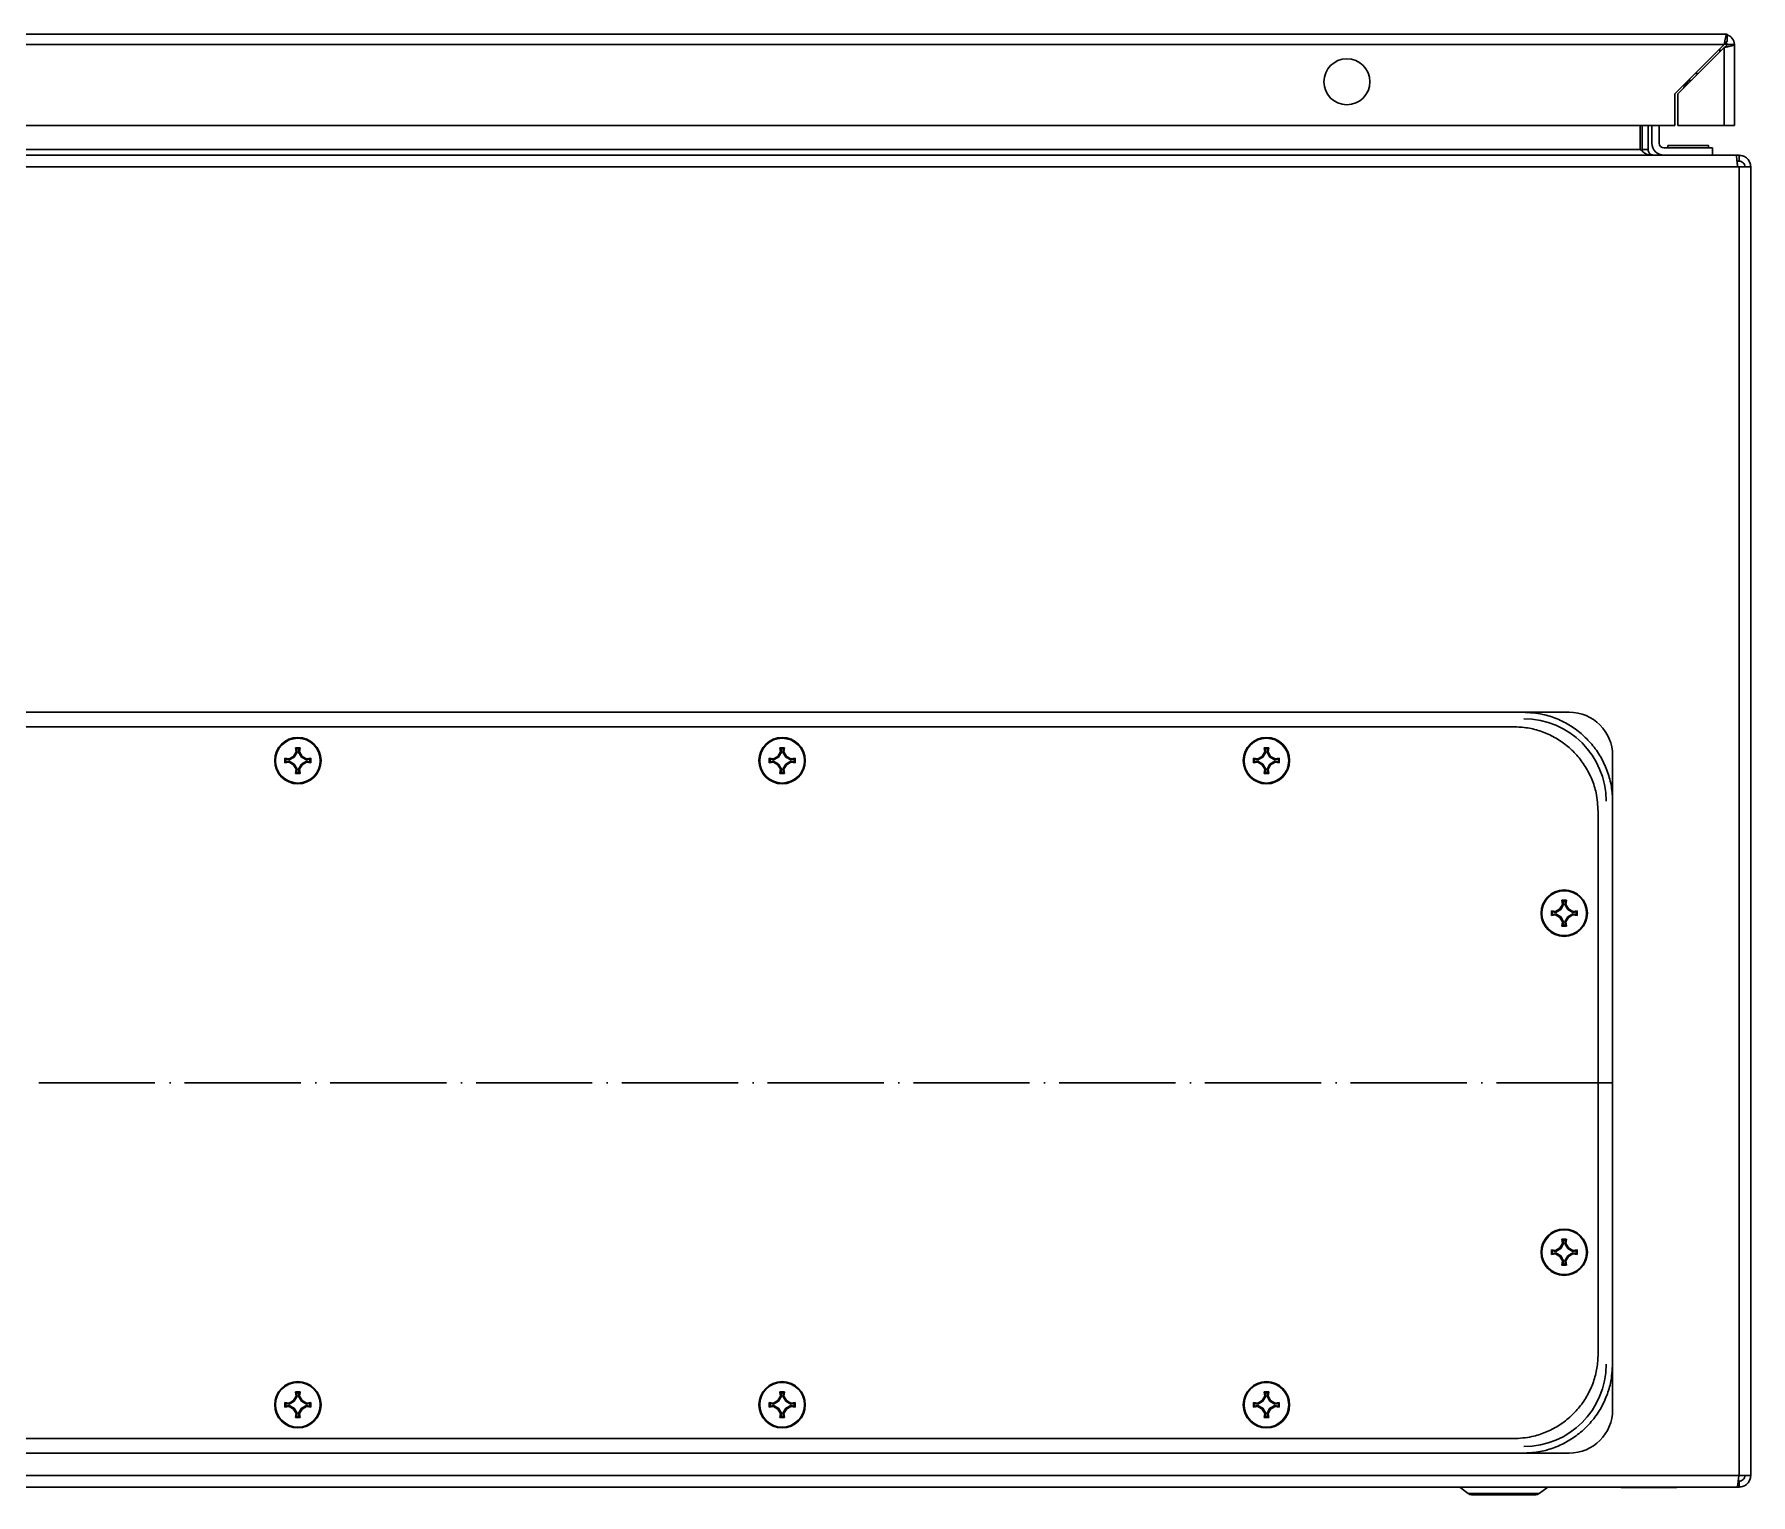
# Model space of a CAD drawing. Header units: millimetres. Extents: x 0 to 53000, y -591 to 24400.
# Drawn here: x 10121 to 10475.4, y 2049 to 2350.5 of the extents above; entities that cross this region are included whole.
import ezdxf

# ---------------------------------------------------------------- set-up
doc = ezdxf.new("R2010")
doc.units = ezdxf.units.MM
doc.linetypes.add('ACAD_ISO04W100', pattern=[30, 24, -3, 0, -3])
doc.layers.add('Осевые центральные', color=5, linetype='ACAD_ISO04W100', lineweight=30)
doc.layers.add('Основная', color=7, linetype='Continuous', lineweight=30)

msp = doc.modelspace()

# ---------------------------------------------------------------- linework, layer by layer
at = {"layer": 'Осевые центральные'}
msp.add_line((10446.91086, 2134.06568), (9903.91088, 2134.06568), dxfattribs=at)
at = {"layer": 'Основная', "linetype": 'Continuous'}
for p, q in [((10469.93817, 2350.53044), (9877.13817, 2350.53044)), ((10470.53818, 2350.53044), (10469.93817, 2350.53044)), ((10470.53818, 2350.53044), (10470.53818, 2350.44289)), ((10470.53818, 2350.44289), (10470.53818, 2349.03043)), ((9877.13817, 2348.43043), (10469.93817, 2348.43043)), ((10459.73817, 2338.23044), (10469.93817, 2348.43043)), ((10469.93817, 2347.83044), (10460.33815, 2338.23044)), ((10469.03816, 2347.53043), (10469.03816, 2346.93044)), ((10469.93817, 2347.83044), (10469.93817, 2331.73043)), ((10470.00349, 2348.53043), (10470.52977, 2348.53043)), ((10470.53818, 2348.43043), (10472.03816, 2348.43043)), ((10472.03816, 2331.73043), (10472.03816, 2348.43043)), ((10461.60764, 2339.4999), (10461.81819, 2339.96568)), ((10461.81819, 2339.96568), (10461.97594, 2339.86821)), ((10463.07341, 2340.96568), (10462.4734, 2340.96568)), ((10463.97341, 2342.46569), (10464.57342, 2342.46569)), ((10459.73817, 2331.73043), (10459.73817, 2338.23044)), ((10460.33815, 2338.23044), (10460.33815, 2331.73043)), ((9887.33817, 2331.73043), (10459.73817, 2331.73043)), ((10452.5866, 2331.73043), (10452.5866, 2326.76568)), ((10453.01086, 2331.73043), (10453.01086, 2326.76568)), ((10454.21088, 2331.73043), (10454.21088, 2326.76568)), ((10455.01087, 2328.06569), (10455.01087, 2331.73043)), ((10456.51088, 2331.73043), (10456.51088, 2328.06569)), ((10460.33815, 2331.73043), (10469.93817, 2331.73043)), ((10469.93817, 2331.73043), (10472.03816, 2331.73043)), ((10472.37448, 2325.56569), (9878.44727, 2325.56569)), ((9898.23515, 2326.76568), (10452.5866, 2326.76568)), ((10453.0958, 2326.34633), (10453.01086, 2326.76568)), ((10453.01086, 2326.76568), (10454.21088, 2326.76568)), ((10457.51087, 2327.06568), (10467.51089, 2327.06568)), ((10458.31088, 2327.56569), (10458.31088, 2327.06568)), ((10458.31088, 2327.56569), (10466.71087, 2327.56569)), ((10466.71087, 2327.06568), (10466.71087, 2327.56569)), ((10467.51089, 2327.06568), (10467.51089, 2325.56569)), ((10473.01087, 2325.56569), (10472.37448, 2325.56569)), ((10473.01087, 2324.36568), (10473.01087, 2325.56569)), ((10472.71088, 2323.16569), (9879.11088, 2323.16569)), ((10473.01087, 2324.36568), (10472.59635, 2324.36568)), ((10472.71088, 2323.16569), (10473.01087, 2323.16569)), ((10473.01087, 2323.16569), (10473.01087, 2052.96568)), ((10475.41088, 2323.16569), (10473.01087, 2323.16569)), ((10475.41088, 2052.96568), (10475.41088, 2323.16569)), ((10428.41086, 2210.56569), (9922.41088, 2210.56569)), ((10428.41086, 2210.56569), (10437.91086, 2210.56569)), ((9924.41089, 2207.56569), (10426.41086, 2207.56569)), ((10172.75216, 2201.05533), (10173.61411, 2200.90599)), ((10172.75216, 2200.07604), (10172.75216, 2201.05533)), ((10172.92108, 2200.84927), (10172.75216, 2201.05533)), ((10173.61411, 2200.90599), (10174.53011, 2201.44645)), ((10174.67768, 2201.29888), (10173.64735, 2200.70402)), ((10174.53011, 2201.44645), (10175.07056, 2202.36245)), ((10174.67768, 2201.29888), (10174.53011, 2201.44645)), ((10175.27254, 2202.32921), (10174.67768, 2201.29888)), ((10174.92123, 2203.2244), (10175.41087, 2203.22574)), ((10175.07056, 2202.36245), (10174.92123, 2203.2244)), ((10175.12729, 2203.05548), (10174.92123, 2203.2244)), ((10175.27254, 2202.32921), (10175.07056, 2202.36245)), ((10175.12729, 2203.05548), (10175.27254, 2202.32921)), ((10175.69446, 2203.05548), (10175.12729, 2203.05548)), ((10175.41087, 2203.22574), (10175.90052, 2203.2244)), ((10175.54921, 2202.32921), (10175.69446, 2203.05548)), ((10175.54921, 2202.32921), (10175.75118, 2202.36245)), ((10176.14407, 2201.29888), (10175.54921, 2202.32921)), ((10175.69446, 2203.05548), (10175.90052, 2203.2244)), ((10175.90052, 2203.2244), (10175.75118, 2202.36245)), ((10175.75118, 2202.36245), (10176.29164, 2201.44645)), ((10176.29164, 2201.44645), (10176.14407, 2201.29888)), ((10177.17439, 2200.70402), (10176.14407, 2201.29888)), ((10176.29164, 2201.44645), (10177.20763, 2200.90599)), ((10177.20763, 2200.90599), (10178.06959, 2201.05533)), ((10178.06959, 2201.05533), (10177.90066, 2200.84927)), ((10178.06959, 2201.05533), (10178.06959, 2200.07604)), ((10272.75216, 2201.05533), (10273.61411, 2200.90599)), ((10272.75216, 2200.07604), (10272.75216, 2201.05533)), ((10272.92108, 2200.84927), (10272.75216, 2201.05533)), ((10273.61411, 2200.90599), (10274.5301, 2201.44645)), ((10274.67768, 2201.29888), (10273.64735, 2200.70402)), ((10274.5301, 2201.44645), (10275.07056, 2202.36245)), ((10274.67768, 2201.29888), (10274.5301, 2201.44645)), ((10275.27254, 2202.32921), (10274.67768, 2201.29888)), ((10274.92123, 2203.2244), (10275.41087, 2203.22574)), ((10275.07056, 2202.36245), (10274.92123, 2203.2244)), ((10275.12728, 2203.05548), (10274.92123, 2203.2244)), ((10275.27254, 2202.32921), (10275.07056, 2202.36245)), ((10275.12728, 2203.05548), (10275.27254, 2202.32921)), ((10275.69446, 2203.05548), (10275.12728, 2203.05548)), ((10275.41087, 2203.22574), (10275.90052, 2203.2244)), ((10275.54921, 2202.32921), (10275.69446, 2203.05548)), ((10275.54921, 2202.32921), (10275.75118, 2202.36245)), ((10276.14406, 2201.29888), (10275.54921, 2202.32921)), ((10275.69446, 2203.05548), (10275.90052, 2203.2244)), ((10275.90052, 2203.2244), (10275.75118, 2202.36245)), ((10275.75118, 2202.36245), (10276.29164, 2201.44645)), ((10276.29164, 2201.44645), (10276.14406, 2201.29888)), ((10277.1744, 2200.70402), (10276.14406, 2201.29888)), ((10276.29164, 2201.44645), (10277.20763, 2200.90599)), ((10277.20763, 2200.90599), (10278.06959, 2201.05533)), ((10278.06959, 2201.05533), (10277.90066, 2200.84927)), ((10278.06959, 2201.05533), (10278.06959, 2200.07604)), ((10372.75215, 2201.05533), (10373.61411, 2200.90599)), ((10372.75215, 2200.07604), (10372.75215, 2201.05533)), ((10372.92109, 2200.84927), (10372.75215, 2201.05533)), ((10373.61411, 2200.90599), (10374.53011, 2201.44645)), ((10374.67768, 2201.29888), (10373.64735, 2200.70402)), ((10374.53011, 2201.44645), (10375.07056, 2202.36245)), ((10374.67768, 2201.29888), (10374.53011, 2201.44645)), ((10375.27253, 2202.32921), (10374.67768, 2201.29888)), ((10374.92122, 2203.2244), (10375.41088, 2203.22574)), ((10375.07056, 2202.36245), (10374.92122, 2203.2244)), ((10375.12729, 2203.05548), (10374.92122, 2203.2244)), ((10375.27253, 2202.32921), (10375.07056, 2202.36245)), ((10375.12729, 2203.05548), (10375.27253, 2202.32921)), ((10375.69446, 2203.05548), (10375.12729, 2203.05548)), ((10375.41088, 2203.22574), (10375.90051, 2203.2244)), ((10375.5492, 2202.32921), (10375.69446, 2203.05548)), ((10375.5492, 2202.32921), (10375.75119, 2202.36245)), ((10376.14407, 2201.29888), (10375.5492, 2202.32921)), ((10375.69446, 2203.05548), (10375.90051, 2203.2244)), ((10375.90051, 2203.2244), (10375.75119, 2202.36245)), ((10375.75119, 2202.36245), (10376.29164, 2201.44645)), ((10376.29164, 2201.44645), (10376.14407, 2201.29888)), ((10377.1744, 2200.70402), (10376.14407, 2201.29888)), ((10376.29164, 2201.44645), (10377.20763, 2200.90599)), ((10377.20763, 2200.90599), (10378.06959, 2201.05533)), ((10378.06959, 2201.05533), (10377.90067, 2200.84927)), ((10378.06959, 2201.05533), (10378.06959, 2200.07604)), ((10446.91086, 2192.06569), (10446.91086, 2201.56569)), ((10172.75216, 2200.07604), (10172.92108, 2200.2821)), ((10173.61411, 2200.22538), (10172.75216, 2200.07604)), ((10173.64735, 2200.70402), (10172.92108, 2200.84927)), ((10172.92108, 2200.84927), (10172.92108, 2200.2821)), ((10172.92108, 2200.2821), (10173.64735, 2200.42735)), ((10173.64735, 2200.70402), (10173.61411, 2200.90599)), ((10173.61411, 2200.22538), (10173.64735, 2200.42735)), ((10174.53011, 2199.68492), (10173.61411, 2200.22538)), ((10173.64735, 2200.42735), (10174.67768, 2199.83249)), ((10174.53011, 2199.68492), (10174.67768, 2199.83249)), ((10175.07056, 2198.76893), (10174.53011, 2199.68492)), ((10174.67768, 2199.83249), (10175.27254, 2198.80216)), ((10174.92123, 2197.90697), (10175.07056, 2198.76893)), ((10175.12729, 2198.07589), (10174.92123, 2197.90697)), ((10175.41087, 2197.90563), (10174.92123, 2197.90697)), ((10175.27254, 2198.80216), (10175.07056, 2198.76893)), ((10175.27254, 2198.80216), (10175.12729, 2198.07589)), ((10175.12729, 2198.07589), (10175.69446, 2198.07589)), ((10175.90052, 2197.90697), (10175.41087, 2197.90563)), ((10175.54921, 2198.80216), (10176.14407, 2199.83249)), ((10175.54921, 2198.80216), (10175.75118, 2198.76893)), ((10175.69446, 2198.07589), (10175.54921, 2198.80216)), ((10175.90052, 2197.90697), (10175.69446, 2198.07589)), ((10176.29164, 2199.68492), (10175.75118, 2198.76893)), ((10175.75118, 2198.76893), (10175.90052, 2197.90697)), ((10176.14407, 2199.83249), (10177.17439, 2200.42735)), ((10176.14407, 2199.83249), (10176.29164, 2199.68492)), ((10177.20763, 2200.22538), (10176.29164, 2199.68492)), ((10177.20763, 2200.90599), (10177.17439, 2200.70402)), ((10177.90066, 2200.84927), (10177.17439, 2200.70402)), ((10177.17439, 2200.42735), (10177.20763, 2200.22538)), ((10177.17439, 2200.42735), (10177.90066, 2200.2821)), ((10178.06959, 2200.07604), (10177.20763, 2200.22538)), ((10177.90066, 2200.2821), (10177.90066, 2200.84927)), ((10177.90066, 2200.2821), (10178.06959, 2200.07604)), ((10272.75216, 2200.07604), (10272.92108, 2200.2821)), ((10273.61411, 2200.22538), (10272.75216, 2200.07604)), ((10273.64735, 2200.70402), (10272.92108, 2200.84927)), ((10272.92108, 2200.84927), (10272.92108, 2200.2821)), ((10272.92108, 2200.2821), (10273.64735, 2200.42735)), ((10273.64735, 2200.70402), (10273.61411, 2200.90599)), ((10273.61411, 2200.22538), (10273.64735, 2200.42735)), ((10274.5301, 2199.68492), (10273.61411, 2200.22538)), ((10273.64735, 2200.42735), (10274.67768, 2199.83249)), ((10274.5301, 2199.68492), (10274.67768, 2199.83249)), ((10275.07056, 2198.76893), (10274.5301, 2199.68492)), ((10274.67768, 2199.83249), (10275.27254, 2198.80216)), ((10274.92123, 2197.90697), (10275.07056, 2198.76893)), ((10275.12728, 2198.07589), (10274.92123, 2197.90697)), ((10275.41087, 2197.90563), (10274.92123, 2197.90697)), ((10275.27254, 2198.80216), (10275.07056, 2198.76893)), ((10275.27254, 2198.80216), (10275.12728, 2198.07589)), ((10275.12728, 2198.07589), (10275.69446, 2198.07589)), ((10275.90052, 2197.90697), (10275.41087, 2197.90563)), ((10275.54921, 2198.80216), (10276.14406, 2199.83249)), ((10275.54921, 2198.80216), (10275.75118, 2198.76893)), ((10275.69446, 2198.07589), (10275.54921, 2198.80216)), ((10275.90052, 2197.90697), (10275.69446, 2198.07589)), ((10276.29164, 2199.68492), (10275.75118, 2198.76893)), ((10275.75118, 2198.76893), (10275.90052, 2197.90697)), ((10276.14406, 2199.83249), (10277.1744, 2200.42735)), ((10276.14406, 2199.83249), (10276.29164, 2199.68492)), ((10277.20763, 2200.22538), (10276.29164, 2199.68492)), ((10277.20763, 2200.90599), (10277.1744, 2200.70402)), ((10277.90066, 2200.84927), (10277.1744, 2200.70402)), ((10277.1744, 2200.42735), (10277.20763, 2200.22538)), ((10277.1744, 2200.42735), (10277.90066, 2200.2821)), ((10278.06959, 2200.07604), (10277.20763, 2200.22538)), ((10277.90066, 2200.2821), (10277.90066, 2200.84927)), ((10277.90066, 2200.2821), (10278.06959, 2200.07604)), ((10372.75215, 2200.07604), (10372.92109, 2200.2821)), ((10373.61411, 2200.22538), (10372.75215, 2200.07604)), ((10373.64735, 2200.70402), (10372.92109, 2200.84927)), ((10372.92109, 2200.84927), (10372.92109, 2200.2821)), ((10372.92109, 2200.2821), (10373.64735, 2200.42735)), ((10373.64735, 2200.70402), (10373.61411, 2200.90599)), ((10373.61411, 2200.22538), (10373.64735, 2200.42735)), ((10374.53011, 2199.68492), (10373.61411, 2200.22538)), ((10373.64735, 2200.42735), (10374.67768, 2199.83249)), ((10374.53011, 2199.68492), (10374.67768, 2199.83249)), ((10375.07056, 2198.76893), (10374.53011, 2199.68492)), ((10374.67768, 2199.83249), (10375.27253, 2198.80216)), ((10374.92122, 2197.90697), (10375.07056, 2198.76893)), ((10375.12729, 2198.07589), (10374.92122, 2197.90697)), ((10375.41088, 2197.90563), (10374.92122, 2197.90697)), ((10375.27253, 2198.80216), (10375.07056, 2198.76893)), ((10375.27253, 2198.80216), (10375.12729, 2198.07589)), ((10375.12729, 2198.07589), (10375.69446, 2198.07589)), ((10375.90051, 2197.90697), (10375.41088, 2197.90563)), ((10375.5492, 2198.80216), (10376.14407, 2199.83249)), ((10375.5492, 2198.80216), (10375.75119, 2198.76893)), ((10375.69446, 2198.07589), (10375.5492, 2198.80216)), ((10375.90051, 2197.90697), (10375.69446, 2198.07589)), ((10376.29164, 2199.68492), (10375.75119, 2198.76893)), ((10375.75119, 2198.76893), (10375.90051, 2197.90697)), ((10376.14407, 2199.83249), (10377.1744, 2200.42735)), ((10376.14407, 2199.83249), (10376.29164, 2199.68492)), ((10377.20763, 2200.22538), (10376.29164, 2199.68492)), ((10377.20763, 2200.90599), (10377.1744, 2200.70402)), ((10377.90067, 2200.84927), (10377.1744, 2200.70402)), ((10377.1744, 2200.42735), (10377.20763, 2200.22538)), ((10377.1744, 2200.42735), (10377.90067, 2200.2821)), ((10378.06959, 2200.07604), (10377.20763, 2200.22538)), ((10377.90067, 2200.2821), (10377.90067, 2200.84927)), ((10377.90067, 2200.2821), (10378.06959, 2200.07604)), ((10446.91086, 2076.06568), (10446.91086, 2192.06569)), ((10443.91087, 2190.06569), (10443.91087, 2078.06569)), ((10434.25215, 2169.55533), (10435.11412, 2169.40599)), ((10434.25215, 2168.57604), (10434.25215, 2169.55533)), ((10434.42107, 2169.34927), (10434.25215, 2169.55533)), ((10435.14735, 2169.20402), (10434.42107, 2169.34927)), ((10434.42107, 2169.34927), (10434.42107, 2168.7821)), ((10435.11412, 2169.40599), (10436.0301, 2169.94645)), ((10435.14735, 2169.20402), (10435.11412, 2169.40599)), ((10436.17768, 2169.79888), (10435.14735, 2169.20402)), ((10436.0301, 2169.94645), (10436.57056, 2170.86245)), ((10436.17768, 2169.79888), (10436.0301, 2169.94645)), ((10436.77253, 2170.82921), (10436.17768, 2169.79888)), ((10436.42122, 2171.7244), (10436.91087, 2171.72574)), ((10436.57056, 2170.86245), (10436.42122, 2171.7244)), ((10436.42122, 2171.7244), (10436.62728, 2171.55548)), ((10436.77253, 2170.82921), (10436.57056, 2170.86245)), ((10436.62728, 2171.55548), (10436.77253, 2170.82921)), ((10437.19447, 2171.55548), (10436.62728, 2171.55548)), ((10436.91087, 2171.72574), (10437.40053, 2171.7244)), ((10437.04922, 2170.82921), (10437.19447, 2171.55548)), ((10437.04922, 2170.82921), (10437.25119, 2170.86245)), ((10437.64407, 2169.79888), (10437.04922, 2170.82921)), ((10437.19447, 2171.55548), (10437.40053, 2171.7244)), ((10437.40053, 2171.7244), (10437.25119, 2170.86245)), ((10437.25119, 2170.86245), (10437.79165, 2169.94645)), ((10437.79165, 2169.94645), (10437.64407, 2169.79888)), ((10438.6744, 2169.20402), (10437.64407, 2169.79888)), ((10437.79165, 2169.94645), (10438.70763, 2169.40599)), ((10438.70763, 2169.40599), (10438.6744, 2169.20402)), ((10439.40068, 2169.34927), (10438.6744, 2169.20402)), ((10438.70763, 2169.40599), (10439.5696, 2169.55533)), ((10439.5696, 2169.55533), (10439.40068, 2169.34927)), ((10439.40068, 2168.7821), (10439.40068, 2169.34927)), ((10439.5696, 2169.55533), (10439.5696, 2168.57604)), ((10434.25215, 2168.57604), (10434.42107, 2168.7821)), ((10435.11412, 2168.72538), (10434.25215, 2168.57604)), ((10434.42107, 2168.7821), (10435.14735, 2168.92735)), ((10435.11412, 2168.72538), (10435.14735, 2168.92735)), ((10436.0301, 2168.18492), (10435.11412, 2168.72538)), ((10435.14735, 2168.92735), (10436.17768, 2168.33249)), ((10436.0301, 2168.18492), (10436.17768, 2168.33249)), ((10436.57056, 2167.26893), (10436.0301, 2168.18492)), ((10436.17768, 2168.33249), (10436.77253, 2167.30216)), ((10436.42122, 2166.40697), (10436.57056, 2167.26893)), ((10436.62728, 2166.57589), (10436.42122, 2166.40697)), ((10436.91087, 2166.40563), (10436.42122, 2166.40697)), ((10436.77253, 2167.30216), (10436.57056, 2167.26893)), ((10436.77253, 2167.30216), (10436.62728, 2166.57589)), ((10436.62728, 2166.57589), (10437.19447, 2166.57589)), ((10437.40053, 2166.40697), (10436.91087, 2166.40563)), ((10437.04922, 2167.30216), (10437.64407, 2168.33249)), ((10437.04922, 2167.30216), (10437.25119, 2167.26893)), ((10437.19447, 2166.57589), (10437.04922, 2167.30216)), ((10437.19447, 2166.57589), (10437.40053, 2166.40697)), ((10437.79165, 2168.18492), (10437.25119, 2167.26893)), ((10437.25119, 2167.26893), (10437.40053, 2166.40697)), ((10437.64407, 2168.33249), (10438.6744, 2168.92735)), ((10437.64407, 2168.33249), (10437.79165, 2168.18492)), ((10438.70763, 2168.72538), (10437.79165, 2168.18492)), ((10438.6744, 2168.92735), (10438.70763, 2168.72538)), ((10438.6744, 2168.92735), (10439.40068, 2168.7821)), ((10439.5696, 2168.57604), (10438.70763, 2168.72538)), ((10439.40068, 2168.7821), (10439.5696, 2168.57604)), ((10436.42122, 2101.7244), (10436.91087, 2101.72574)), ((10436.57056, 2100.86244), (10436.42122, 2101.7244)), ((10436.62728, 2101.55547), (10436.42122, 2101.7244)), ((10436.91087, 2101.72574), (10437.40053, 2101.7244)), ((10437.19447, 2101.55547), (10437.40053, 2101.7244)), ((10437.40053, 2101.7244), (10437.25119, 2100.86244)), ((10434.25215, 2099.55533), (10435.11412, 2099.406)), ((10434.25215, 2098.57604), (10434.25215, 2099.55533)), ((10434.42107, 2099.34928), (10434.25215, 2099.55533)), ((10434.25215, 2098.57604), (10434.42107, 2098.7821)), ((10435.11412, 2098.72538), (10434.25215, 2098.57604)), ((10435.14735, 2099.20402), (10434.42107, 2099.34928)), ((10434.42107, 2099.34928), (10434.42107, 2098.7821)), ((10434.42107, 2098.7821), (10435.14735, 2098.92735)), ((10435.11412, 2099.406), (10436.0301, 2099.94645)), ((10435.14735, 2099.20402), (10435.11412, 2099.406)), ((10435.11412, 2098.72538), (10435.14735, 2098.92735)), ((10436.0301, 2098.18492), (10435.11412, 2098.72538)), ((10436.17768, 2099.79888), (10435.14735, 2099.20402)), ((10435.14735, 2098.92735), (10436.17768, 2098.33249)), ((10436.0301, 2099.94645), (10436.57056, 2100.86244)), ((10436.17768, 2099.79888), (10436.0301, 2099.94645)), ((10436.0301, 2098.18492), (10436.17768, 2098.33249)), ((10436.57056, 2097.26892), (10436.0301, 2098.18492)), ((10436.77253, 2100.82921), (10436.17768, 2099.79888)), ((10436.17768, 2098.33249), (10436.77253, 2097.30216)), ((10436.77253, 2100.82921), (10436.57056, 2100.86244)), ((10436.62728, 2101.55547), (10436.77253, 2100.82921)), ((10437.19447, 2101.55547), (10436.62728, 2101.55547)), ((10437.04922, 2100.82921), (10437.19447, 2101.55547)), ((10437.04922, 2100.82921), (10437.25119, 2100.86244)), ((10437.64407, 2099.79888), (10437.04922, 2100.82921)), ((10437.04922, 2097.30216), (10437.64407, 2098.33249)), ((10437.25119, 2100.86244), (10437.79165, 2099.94645)), ((10437.79165, 2098.18492), (10437.25119, 2097.26892)), ((10437.79165, 2099.94645), (10437.64407, 2099.79888)), ((10438.6744, 2099.20402), (10437.64407, 2099.79888)), ((10437.64407, 2098.33249), (10438.6744, 2098.92735)), ((10437.64407, 2098.33249), (10437.79165, 2098.18492)), ((10437.79165, 2099.94645), (10438.70763, 2099.406)), ((10438.70763, 2098.72538), (10437.79165, 2098.18492)), ((10438.70763, 2099.406), (10438.6744, 2099.20402)), ((10439.40068, 2099.34928), (10438.6744, 2099.20402)), ((10438.6744, 2098.92735), (10438.70763, 2098.72538)), ((10438.6744, 2098.92735), (10439.40068, 2098.7821)), ((10438.70763, 2099.406), (10439.5696, 2099.55533)), ((10439.5696, 2098.57604), (10438.70763, 2098.72538)), ((10439.5696, 2099.55533), (10439.40068, 2099.34928)), ((10439.40068, 2098.7821), (10439.40068, 2099.34928)), ((10439.40068, 2098.7821), (10439.5696, 2098.57604)), ((10439.5696, 2099.55533), (10439.5696, 2098.57604)), ((10436.42122, 2096.40697), (10436.57056, 2097.26892)), ((10436.62728, 2096.57589), (10436.42122, 2096.40697)), ((10436.91087, 2096.40563), (10436.42122, 2096.40697)), ((10436.77253, 2097.30216), (10436.57056, 2097.26892)), ((10436.77253, 2097.30216), (10436.62728, 2096.57589)), ((10436.62728, 2096.57589), (10437.19447, 2096.57589)), ((10437.40053, 2096.40697), (10436.91087, 2096.40563)), ((10437.04922, 2097.30216), (10437.25119, 2097.26892)), ((10437.19447, 2096.57589), (10437.04922, 2097.30216)), ((10437.40053, 2096.40697), (10437.19447, 2096.57589)), ((10437.25119, 2097.26892), (10437.40053, 2096.40697)), ((10446.91086, 2076.06568), (10446.91086, 2066.56569)), ((10174.92123, 2070.2244), (10175.41087, 2070.22575)), ((10175.07056, 2069.36245), (10174.92123, 2070.2244)), ((10175.12729, 2070.05548), (10174.92123, 2070.2244)), ((10175.12729, 2070.05548), (10175.27254, 2069.32921)), ((10175.69446, 2070.05548), (10175.12729, 2070.05548)), ((10175.41087, 2070.22575), (10175.90052, 2070.2244)), ((10175.54921, 2069.32921), (10175.69446, 2070.05548)), ((10175.69446, 2070.05548), (10175.90052, 2070.2244)), ((10175.90052, 2070.2244), (10175.75118, 2069.36245)), ((10274.92123, 2070.2244), (10275.41087, 2070.22575)), ((10275.07056, 2069.36245), (10274.92123, 2070.2244)), ((10275.12728, 2070.05548), (10274.92123, 2070.2244)), ((10275.12728, 2070.05548), (10275.27254, 2069.32921)), ((10275.69446, 2070.05548), (10275.12728, 2070.05548)), ((10275.41087, 2070.22575), (10275.90052, 2070.2244)), ((10275.54921, 2069.32921), (10275.69446, 2070.05548)), ((10275.69446, 2070.05548), (10275.90052, 2070.2244)), ((10275.90052, 2070.2244), (10275.75118, 2069.36245)), ((10374.92122, 2070.2244), (10375.41088, 2070.22575)), ((10375.07056, 2069.36245), (10374.92122, 2070.2244)), ((10375.12729, 2070.05548), (10374.92122, 2070.2244)), ((10375.12729, 2070.05548), (10375.27253, 2069.32921)), ((10375.69446, 2070.05548), (10375.12729, 2070.05548)), ((10375.41088, 2070.22575), (10375.90051, 2070.2244)), ((10375.5492, 2069.32921), (10375.69446, 2070.05548)), ((10375.69446, 2070.05548), (10375.90051, 2070.2244)), ((10375.90051, 2070.2244), (10375.75119, 2069.36245)), ((10172.75216, 2068.05533), (10173.61411, 2067.90599)), ((10172.75216, 2067.07604), (10172.75216, 2068.05533)), ((10172.92108, 2067.84927), (10172.75216, 2068.05533)), ((10172.75216, 2067.07604), (10172.92108, 2067.2821)), ((10173.61411, 2067.22537), (10172.75216, 2067.07604)), ((10173.64735, 2067.70402), (10172.92108, 2067.84927)), ((10172.92108, 2067.84927), (10172.92108, 2067.2821)), ((10172.92108, 2067.2821), (10173.64735, 2067.42735)), ((10173.61411, 2067.90599), (10174.53011, 2068.44645)), ((10173.64735, 2067.70402), (10173.61411, 2067.90599)), ((10173.61411, 2067.22537), (10173.64735, 2067.42735)), ((10174.53011, 2066.68492), (10173.61411, 2067.22537)), ((10174.67768, 2068.29888), (10173.64735, 2067.70402)), ((10173.64735, 2067.42735), (10174.67768, 2066.83249)), ((10174.53011, 2068.44645), (10175.07056, 2069.36245)), ((10174.67768, 2068.29888), (10174.53011, 2068.44645)), ((10174.53011, 2066.68492), (10174.67768, 2066.83249)), ((10175.07056, 2065.76893), (10174.53011, 2066.68492)), ((10175.27254, 2069.32921), (10174.67768, 2068.29888)), ((10174.67768, 2066.83249), (10175.27254, 2065.80216)), ((10175.27254, 2069.32921), (10175.07056, 2069.36245)), ((10175.54921, 2069.32921), (10175.75118, 2069.36245)), ((10176.14407, 2068.29888), (10175.54921, 2069.32921)), ((10175.54921, 2065.80216), (10176.14407, 2066.83249)), ((10175.75118, 2069.36245), (10176.29164, 2068.44645)), ((10176.29164, 2066.68492), (10175.75118, 2065.76893)), ((10176.29164, 2068.44645), (10176.14407, 2068.29888)), ((10177.17439, 2067.70402), (10176.14407, 2068.29888)), ((10176.14407, 2066.83249), (10177.17439, 2067.42735)), ((10176.14407, 2066.83249), (10176.29164, 2066.68492)), ((10176.29164, 2068.44645), (10177.20763, 2067.90599)), ((10177.20763, 2067.22537), (10176.29164, 2066.68492)), ((10177.20763, 2067.90599), (10177.17439, 2067.70402)), ((10177.90066, 2067.84927), (10177.17439, 2067.70402)), ((10177.17439, 2067.42735), (10177.20763, 2067.22537)), ((10177.17439, 2067.42735), (10177.90066, 2067.2821)), ((10177.20763, 2067.90599), (10178.06959, 2068.05533)), ((10178.06959, 2067.07604), (10177.20763, 2067.22537)), ((10178.06959, 2068.05533), (10177.90066, 2067.84927)), ((10177.90066, 2067.2821), (10177.90066, 2067.84927)), ((10177.90066, 2067.2821), (10178.06959, 2067.07604)), ((10178.06959, 2068.05533), (10178.06959, 2067.07604)), ((10272.75216, 2068.05533), (10273.61411, 2067.90599)), ((10272.75216, 2067.07604), (10272.75216, 2068.05533)), ((10272.92108, 2067.84927), (10272.75216, 2068.05533)), ((10272.75216, 2067.07604), (10272.92108, 2067.2821)), ((10273.61411, 2067.22537), (10272.75216, 2067.07604)), ((10273.64735, 2067.70402), (10272.92108, 2067.84927)), ((10272.92108, 2067.84927), (10272.92108, 2067.2821)), ((10272.92108, 2067.2821), (10273.64735, 2067.42735)), ((10273.61411, 2067.90599), (10274.5301, 2068.44645)), ((10273.64735, 2067.70402), (10273.61411, 2067.90599)), ((10273.61411, 2067.22537), (10273.64735, 2067.42735)), ((10274.5301, 2066.68492), (10273.61411, 2067.22537)), ((10274.67768, 2068.29888), (10273.64735, 2067.70402)), ((10273.64735, 2067.42735), (10274.67768, 2066.83249)), ((10274.5301, 2068.44645), (10275.07056, 2069.36245)), ((10274.67768, 2068.29888), (10274.5301, 2068.44645)), ((10274.5301, 2066.68492), (10274.67768, 2066.83249)), ((10275.07056, 2065.76893), (10274.5301, 2066.68492)), ((10275.27254, 2069.32921), (10274.67768, 2068.29888)), ((10274.67768, 2066.83249), (10275.27254, 2065.80216)), ((10275.27254, 2069.32921), (10275.07056, 2069.36245)), ((10275.54921, 2069.32921), (10275.75118, 2069.36245)), ((10276.14406, 2068.29888), (10275.54921, 2069.32921)), ((10275.54921, 2065.80216), (10276.14406, 2066.83249)), ((10275.75118, 2069.36245), (10276.29164, 2068.44645)), ((10276.29164, 2066.68492), (10275.75118, 2065.76893)), ((10276.29164, 2068.44645), (10276.14406, 2068.29888)), ((10277.1744, 2067.70402), (10276.14406, 2068.29888)), ((10276.14406, 2066.83249), (10277.1744, 2067.42735)), ((10276.14406, 2066.83249), (10276.29164, 2066.68492)), ((10276.29164, 2068.44645), (10277.20763, 2067.90599)), ((10277.20763, 2067.22537), (10276.29164, 2066.68492)), ((10277.20763, 2067.90599), (10277.1744, 2067.70402)), ((10277.90066, 2067.84927), (10277.1744, 2067.70402)), ((10277.1744, 2067.42735), (10277.20763, 2067.22537)), ((10277.1744, 2067.42735), (10277.90066, 2067.2821)), ((10277.20763, 2067.90599), (10278.06959, 2068.05533)), ((10278.06959, 2067.07604), (10277.20763, 2067.22537)), ((10278.06959, 2068.05533), (10277.90066, 2067.84927)), ((10277.90066, 2067.2821), (10277.90066, 2067.84927)), ((10277.90066, 2067.2821), (10278.06959, 2067.07604)), ((10278.06959, 2068.05533), (10278.06959, 2067.07604)), ((10372.75215, 2068.05533), (10373.61411, 2067.90599)), ((10372.75215, 2067.07604), (10372.75215, 2068.05533)), ((10372.92109, 2067.84927), (10372.75215, 2068.05533)), ((10372.75215, 2067.07604), (10372.92109, 2067.2821)), ((10373.61411, 2067.22537), (10372.75215, 2067.07604)), ((10373.64735, 2067.70402), (10372.92109, 2067.84927)), ((10372.92109, 2067.84927), (10372.92109, 2067.2821)), ((10372.92109, 2067.2821), (10373.64735, 2067.42735)), ((10373.61411, 2067.90599), (10374.53011, 2068.44645)), ((10373.64735, 2067.70402), (10373.61411, 2067.90599)), ((10373.61411, 2067.22537), (10373.64735, 2067.42735)), ((10374.53011, 2066.68492), (10373.61411, 2067.22537)), ((10374.67768, 2068.29888), (10373.64735, 2067.70402)), ((10373.64735, 2067.42735), (10374.67768, 2066.83249)), ((10374.53011, 2068.44645), (10375.07056, 2069.36245)), ((10374.67768, 2068.29888), (10374.53011, 2068.44645)), ((10374.53011, 2066.68492), (10374.67768, 2066.83249)), ((10375.07056, 2065.76893), (10374.53011, 2066.68492)), ((10375.27253, 2069.32921), (10374.67768, 2068.29888)), ((10374.67768, 2066.83249), (10375.27253, 2065.80216)), ((10375.27253, 2069.32921), (10375.07056, 2069.36245)), ((10375.5492, 2069.32921), (10375.75119, 2069.36245)), ((10376.14407, 2068.29888), (10375.5492, 2069.32921)), ((10375.5492, 2065.80216), (10376.14407, 2066.83249)), ((10375.75119, 2069.36245), (10376.29164, 2068.44645)), ((10376.29164, 2066.68492), (10375.75119, 2065.76893)), ((10376.29164, 2068.44645), (10376.14407, 2068.29888)), ((10377.1744, 2067.70402), (10376.14407, 2068.29888)), ((10376.14407, 2066.83249), (10377.1744, 2067.42735)), ((10376.14407, 2066.83249), (10376.29164, 2066.68492)), ((10376.29164, 2068.44645), (10377.20763, 2067.90599)), ((10377.20763, 2067.22537), (10376.29164, 2066.68492)), ((10377.20763, 2067.90599), (10377.1744, 2067.70402)), ((10377.90067, 2067.84927), (10377.1744, 2067.70402)), ((10377.1744, 2067.42735), (10377.20763, 2067.22537)), ((10377.1744, 2067.42735), (10377.90067, 2067.2821)), ((10377.20763, 2067.90599), (10378.06959, 2068.05533)), ((10378.06959, 2067.07604), (10377.20763, 2067.22537)), ((10378.06959, 2068.05533), (10377.90067, 2067.84927)), ((10377.90067, 2067.2821), (10377.90067, 2067.84927)), ((10377.90067, 2067.2821), (10378.06959, 2067.07604)), ((10378.06959, 2068.05533), (10378.06959, 2067.07604)), ((10174.92123, 2064.90697), (10175.07056, 2065.76893)), ((10175.12729, 2065.0759), (10174.92123, 2064.90697)), ((10175.41087, 2064.90563), (10174.92123, 2064.90697)), ((10175.27254, 2065.80216), (10175.07056, 2065.76893)), ((10175.27254, 2065.80216), (10175.12729, 2065.0759)), ((10175.12729, 2065.0759), (10175.69446, 2065.0759)), ((10175.90052, 2064.90697), (10175.41087, 2064.90563)), ((10175.54921, 2065.80216), (10175.75118, 2065.76893)), ((10175.69446, 2065.0759), (10175.54921, 2065.80216)), ((10175.90052, 2064.90697), (10175.69446, 2065.0759)), ((10175.75118, 2065.76893), (10175.90052, 2064.90697)), ((10274.92123, 2064.90697), (10275.07056, 2065.76893)), ((10275.12728, 2065.0759), (10274.92123, 2064.90697)), ((10275.41087, 2064.90563), (10274.92123, 2064.90697)), ((10275.27254, 2065.80216), (10275.07056, 2065.76893)), ((10275.27254, 2065.80216), (10275.12728, 2065.0759)), ((10275.12728, 2065.0759), (10275.69446, 2065.0759)), ((10275.90052, 2064.90697), (10275.41087, 2064.90563)), ((10275.54921, 2065.80216), (10275.75118, 2065.76893)), ((10275.69446, 2065.0759), (10275.54921, 2065.80216)), ((10275.90052, 2064.90697), (10275.69446, 2065.0759)), ((10275.75118, 2065.76893), (10275.90052, 2064.90697)), ((10374.92122, 2064.90697), (10375.07056, 2065.76893)), ((10375.12729, 2065.0759), (10374.92122, 2064.90697)), ((10375.41088, 2064.90563), (10374.92122, 2064.90697)), ((10375.27253, 2065.80216), (10375.07056, 2065.76893)), ((10375.27253, 2065.80216), (10375.12729, 2065.0759)), ((10375.12729, 2065.0759), (10375.69446, 2065.0759)), ((10375.90051, 2064.90697), (10375.41088, 2064.90563)), ((10375.5492, 2065.80216), (10375.75119, 2065.76893)), ((10375.69446, 2065.0759), (10375.5492, 2065.80216)), ((10375.90051, 2064.90697), (10375.69446, 2065.0759)), ((10375.75119, 2065.76893), (10375.90051, 2064.90697)), ((10426.41086, 2060.56569), (9924.41089, 2060.56569)), ((9922.41088, 2057.56568), (10428.41086, 2057.56568)), ((10437.91086, 2057.56568), (10428.41086, 2057.56568)), ((9879.11088, 2052.96568), (10472.96087, 2052.96568)), ((10473.01087, 2052.96568), (10472.96087, 2052.96568)), ((10475.41088, 2052.96568), (10473.01087, 2052.96568)), ((9878.51087, 2050.56568), (10472.62195, 2050.56568)), ((10415.32329, 2050.56568), (10417.06421, 2049.26)), ((10417.06421, 2049.26), (10424.41087, 2049.26)), ((10424.41087, 2049.26), (10431.75755, 2049.26)), ((10431.75755, 2049.26), (10433.49845, 2050.56568)), ((10448.66089, 2050.56568), (10448.66089, 2050.5)), ((10448.66121, 2050.56568), (10448.66121, 2050.5)), ((10448.66121, 2050.5), (10460.16122, 2050.5)), ((10460.16122, 2050.5), (10460.16122, 2050.56568)), ((10472.62195, 2050.56568), (10473.01087, 2050.56568)), ((10473.01087, 2050.56568), (10473.01087, 2051.76569))]:
    msp.add_line(p, q, dxfattribs=at)
at = {"layer": 'Основная', "linetype": 'Continuous', "flags": 128}
msp.add_lwpolyline([(10461.84186, 2339.95108), (10462.42545, 2340.81592), (10462.55917, 2340.96568)], dxfattribs=at)
at = {"layer": 'Основная', "linetype": 'Continuous'}
for centre, radius in [((10392.03816, 2340.73043), 4.75), ((10175.41087, 2200.56569), 4.78654), ((10175.41087, 2200.56569), 4.62169), ((10275.41087, 2200.56569), 4.78654), ((10275.41087, 2200.56569), 4.62169), ((10375.41087, 2200.56569), 4.78654), ((10375.41087, 2200.56569), 4.62169), ((10436.91087, 2169.06569), 4.78654), ((10436.91087, 2169.06569), 4.62169), ((10436.91087, 2099.06569), 4.78654), ((10436.91087, 2099.06569), 4.62169), ((10175.41087, 2067.56569), 4.78654), ((10175.41087, 2067.56569), 4.62169), ((10275.41087, 2067.56569), 4.78654), ((10275.41087, 2067.56569), 4.62169), ((10375.41087, 2067.56569), 4.78654), ((10375.41087, 2067.56569), 4.62169)]:
    msp.add_circle(centre, radius, dxfattribs=at)
for centre, radius, start, end in [((10469.93816, 2348.43043), 2.1, 0, 73.3984504), ((10469.93816, 2348.43043), 0.6, 0, 53.1181811), ((10457.51087, 2328.06569), 2.5, 180, 270), ((10457.51087, 2328.06569), 1, 180, 270), ((10428.56087, 2192.21569), 17, 0, 90), ((10437.91087, 2201.56569), 9, 0, 90), ((10428.56087, 2075.91569), 17, 270, 0), ((10437.91087, 2066.56569), 9, 270, 0), ((10417.84421, 2050.3), 1.3, 233.1301024, 270), ((10430.97754, 2050.3), 1.3, 270, 306.8698976)]:
    msp.add_arc(centre, radius, start, end, dxfattribs=at)
for points, knots in [([(10469.93817, 2348.43043), (10469.98523, 2348.68911), (10470.07602, 2349.188), (10470.21031, 2349.83098), (10470.3413, 2350.29189), (10470.4508, 2350.50548), (10470.51623, 2350.52417), (10470.53818, 2350.53044)], [0, 0, 0, 0, 0.235056864, 0.453338999, 0.671614865, 0.889888144, 1, 1, 1, 1]), ([(10470.53818, 2349.03043), (10470.48817, 2349.02141), (10470.38816, 2349.00338), (10470.23815, 2348.86462), (10470.08817, 2348.66631), (10469.98816, 2348.50906), (10469.93817, 2348.43043)], [0, 0, 0, 0, 0.250020976, 0.500002903, 0.750006746, 1, 1, 1, 1]), ([(10472.03816, 2348.43043), (10472.01035, 2348.38337), (10471.95673, 2348.29259), (10471.55555, 2348.15826), (10470.99466, 2348.0273), (10470.41832, 2347.9178), (10470.05873, 2347.85237), (10469.93817, 2347.83044)], [0, 0, 0, 0, 0.235057603, 0.4533404678, 0.6716162172, 0.8898969721, 1, 1, 1, 1]), ([(10469.93817, 2347.83044), (10470.01678, 2347.88044), (10470.17403, 2347.98045), (10470.37236, 2348.13041), (10470.5111, 2348.28045), (10470.52915, 2348.38044), (10470.53818, 2348.43043)], [0, 0, 0, 0, 0.249983868, 0.499998768, 0.749989601, 1, 1, 1, 1]), ([(10454.77448, 2325.56569), (10454.53411, 2325.59737), (10454.05273, 2325.66082), (10453.32357, 2326.13489), (10452.83453, 2326.55347), (10452.5866, 2326.76568)], [0, 0, 0, 0, 0.329623581, 0.660127442, 1, 1, 1, 1]), ([(10454.21088, 2326.76568), (10454.24256, 2326.55992), (10454.30598, 2326.14786), (10454.78009, 2325.66582), (10455.19866, 2325.59937), (10455.41087, 2325.56569)], [0, 0, 0, 0, 0.329624829, 0.660125268, 1, 1, 1, 1]), ([(10472.71088, 2323.16569), (10472.68285, 2323.48018), (10472.62678, 2324.10916), (10472.54268, 2324.90246), (10472.45858, 2325.45746), (10472.40251, 2325.52961), (10472.37448, 2325.56569)], [0, 0, 0, 0, 0.249997807, 0.499998065, 0.749998323, 1, 1, 1, 1]), ([(10473.01087, 2325.56569), (10473.32537, 2325.52961), (10473.95435, 2325.45746), (10474.74765, 2324.90246), (10475.30266, 2324.10916), (10475.37481, 2323.48018), (10475.41088, 2323.16569)], [0, 0, 0, 0, 0.250001677, 0.500001935, 0.750002193, 1, 1, 1, 1]), ([(10473.01087, 2324.36568), (10473.16812, 2324.34765), (10473.48261, 2324.31157), (10473.87927, 2324.03407), (10474.15675, 2323.63741), (10474.19283, 2323.32293), (10474.21086, 2323.16569)], [0, 0, 0, 0, 0.2500036533, 0.5000059209, 0.7500039063, 1, 1, 1, 1]), ([(10446.91086, 2192.06569), (10446.85882, 2193.10717), (10446.75472, 2195.19014), (10445.9446, 2198.22767), (10444.66132, 2201.08517), (10442.91629, 2203.6914), (10440.75322, 2205.95974), (10438.24685, 2207.84055), (10435.45933, 2209.25449), (10432.17189, 2210.32936), (10429.77152, 2210.48019), (10428.41086, 2210.56569)], [0, 0, 0, 0, 0.107554898, 0.21511131, 0.32263878, 0.430178125, 0.537683103, 0.645197125, 0.752431185, 0.859664527, 1, 1, 1, 1]), ([(10426.41086, 2207.56569), (10427.39578, 2207.51642), (10429.36565, 2207.41788), (10432.23845, 2206.65138), (10434.94196, 2205.43873), (10437.40617, 2203.78854), (10439.54982, 2201.74471), (10441.32974, 2199.37655), (10442.66833, 2196.73891), (10443.68736, 2193.62628), (10443.83003, 2191.35354), (10443.91087, 2190.06569)], [0, 0, 0, 0, 0.107525351, 0.215054513, 0.322593349, 0.430138956, 0.53748155, 0.644827243, 0.752206169, 0.859586055, 1, 1, 1, 1]), ([(10443.91087, 2078.06569), (10443.86161, 2077.08069), (10443.7631, 2075.11068), (10442.99653, 2072.23781), (10441.78376, 2069.53444), (10440.13365, 2067.07018), (10438.0896, 2064.92647), (10435.72121, 2063.14638), (10433.08331, 2061.80788), (10429.97085, 2060.78916), (10427.69841, 2060.64651), (10426.41086, 2060.56569)], [0, 0, 0, 0, 0.107533064, 0.215069108, 0.322600877, 0.430139143, 0.537495751, 0.644855637, 0.752237002, 0.859619753, 1, 1, 1, 1]), ([(10428.41086, 2057.56568), (10429.45312, 2057.61788), (10431.53766, 2057.72227), (10434.57714, 2058.53344), (10437.43621, 2059.81802), (10440.04214, 2061.56447), (10442.30895, 2063.72808), (10444.18819, 2066.23416), (10445.60148, 2069.02157), (10446.67577, 2072.30778), (10446.82584, 2074.70667), (10446.91086, 2076.06568)], [0, 0, 0, 0, 0.107634723, 0.215272869, 0.322858064, 0.430456834, 0.537894085, 0.64534216, 0.752590704, 0.859837567, 1, 1, 1, 1]), ([(10472.62195, 2050.56568), (10472.6502, 2050.60176), (10472.70668, 2050.67391), (10472.79141, 2051.22891), (10472.87614, 2052.02221), (10472.93262, 2052.65119), (10472.96087, 2052.96568)], [0, 0, 0, 0, 0.250001677, 0.500001935, 0.7500021931, 1, 1, 1, 1]), ([(10475.41088, 2052.96568), (10475.37481, 2052.65119), (10475.30266, 2052.02221), (10474.74766, 2051.22891), (10473.95435, 2050.67391), (10473.32537, 2050.60176), (10473.01087, 2050.56568)], [0, 0, 0, 0, 0.249997985, 0.499998422, 0.749998145, 1, 1, 1, 1]), ([(10474.21086, 2052.96568), (10474.19283, 2052.80844), (10474.15675, 2052.49396), (10473.87927, 2052.0973), (10473.48261, 2051.8198), (10473.16812, 2051.78372), (10473.01087, 2051.76569)], [0, 0, 0, 0, 0.249996792, 0.499995476, 0.749995651, 1, 1, 1, 1]), ([(10417.84421, 2049), (10417.93193, 2049), (10418.06686, 2049), (10418.88572, 2049), (10419.73321, 2049), (10420.78524, 2049), (10422.31407, 2049), (10423.58481, 2049), (10424.41087, 2049)], [0, 0, 0, 0, 0.239456367, 0.368359404, 0.499998763, 0.631639037, 0.760543361, 1, 1, 1, 1]), ([(10424.41087, 2049), (10425.23694, 2049), (10426.50768, 2049), (10428.03651, 2049), (10429.08853, 2049), (10429.93604, 2049), (10430.75489, 2049), (10430.88982, 2049), (10430.97753, 2049)], [0, 0, 0, 0, 0.239457877, 0.368360813, 0.500000984, 0.631641155, 0.760544091, 1, 1, 1, 1])]:
    msp.add_open_spline(points, degree=3, knots=knots, dxfattribs=at)

doc.saveas('drawing.dxf')
